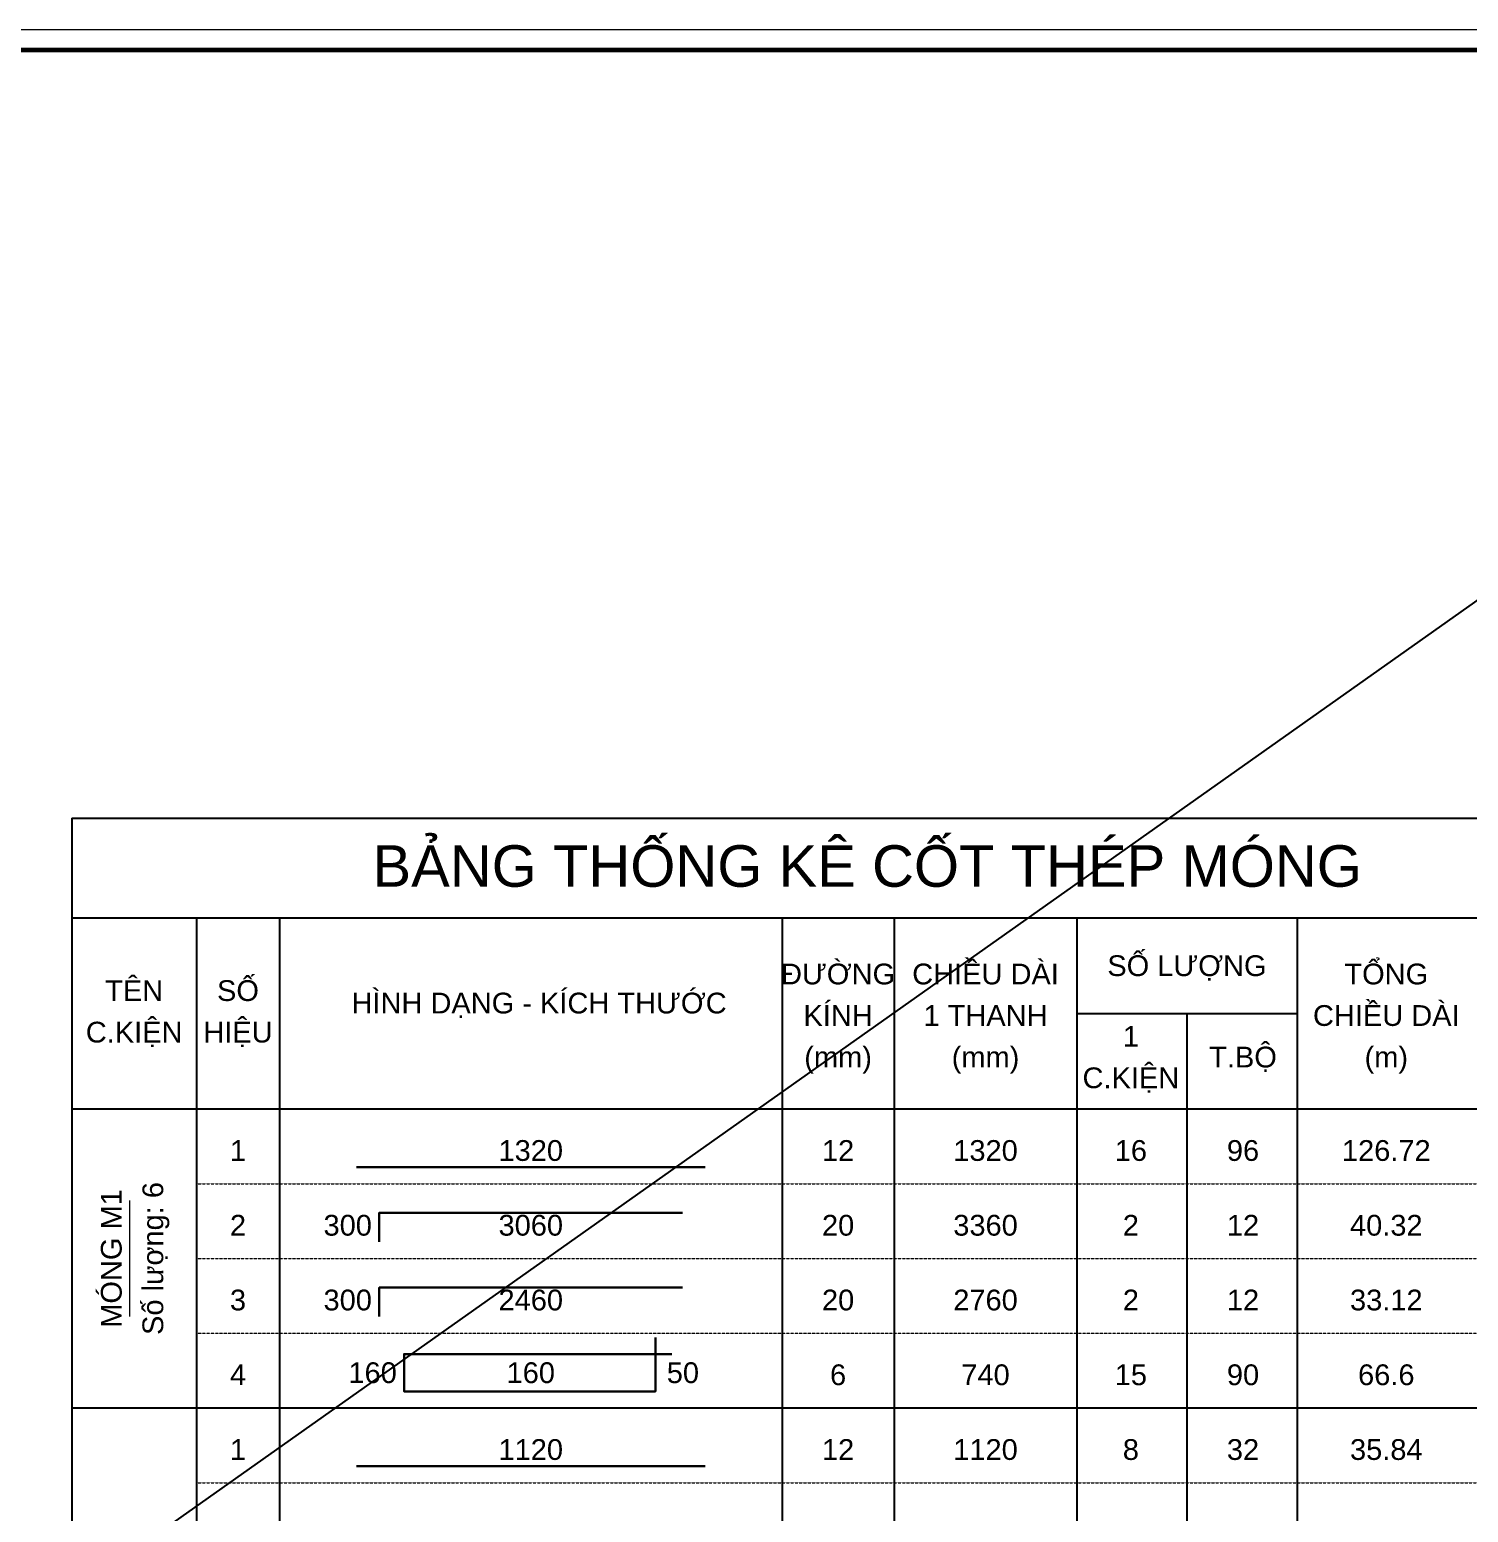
# Model space of a CAD drawing. Header units: millimetres. Extents: x -295047 to 263296, y -724756 to -308748.
# Drawn here: x 178143 to 189599, y -356411 to -344605 of the extents above; entities that cross this region are included whole.
import ezdxf
from ezdxf.enums import TextEntityAlignment as Align

# ---------------------------------------------------------------- set-up
doc = ezdxf.new("R2010")
doc.units = ezdxf.units.MM
doc.header["$MEASUREMENT"] = 0
doc.linetypes.add('HIDDEN', pattern=[0.375, 0.25, -0.125])
doc.layers.get('Defpoints').update_dxf_attribs({"color": 1})
doc.layers.add('KCS_Plotter', color=11, linetype='Continuous', plot=False)
for name, color, linetype, lineweight in [('Khungten_LCDI', 7, 'Continuous', 5), ('LC MANH DUT', 35, 'HIDDEN', 5), ('LC Net dam 1', 30, 'Continuous', 30), ('LC Net thay', 7, 'Continuous', 25), ('LC Text1', 3, 'Continuous', 20)]:
    doc.layers.add(name, color=color, linetype=linetype, lineweight=lineweight)
doc.styles.add('Hoa', font='micross.ttf')
doc.styles.add('Khungten', font='VHAVAN.TTF', dxfattribs={"width": 0.9, "height": 5000})
doc.styles.add('Thuong', font='micross.ttf')
doc.styles.add('Title', font='VHBLACK.TTF', dxfattribs={"width": 0.8})

# ---------------------------------------------------------------- blocks, each defined once
blk = doc.blocks.new('lcdi KC')
at = {"layer": 'Defpoints', "lineweight": 0}
blk.add_lwpolyline([(-1200, -14850), (-1200, 14850), (40800, 14850), (40800, -14850)], close=True, dxfattribs=at)
at = {"layer": 'Khungten_LCDI', "color": 5, "lineweight": 60}
blk.add_lwpolyline([(0, -14650), (0, 14650), (40600, 14650), (40600, -14650)], close=True, dxfattribs=at)
at = {"color": 7, "style": 'Khungten', "width": 0.8}
for tag, p in [('REVISION', (39499, -10746)), ('NGAYHT', (39546, -11609))]:
    blk.add_attdef(tag, text='', height=200, dxfattribs=at).set_placement(p, align=Align.CENTER)
at = {"layer": 'LC Text1', "style": 'Title', "width": 1.485915}
for tag, p, p2 in [('TENBANVE1', (36913, -8886), (40339, -8886)), ('TENBANVE2', (36913, -9562), (40339, -9562))]:
    blk.add_attdef(tag, text='', height=250, dxfattribs=at).set_placement(p, p2, align=Align.FIT)
at = {"layer": 'LC Text1', "style": 'Title', "width": 0.7}
blk.add_attdef('SOBANVE', text='', height=250, dxfattribs=at).set_placement((39562, -13896), align=Align.CENTER)

msp = doc.modelspace()

# ---------------------------------------------------------------- linework, layer by layer
at = {"layer": 'KCS_Plotter', "ltscale": 2}
msp.add_line((162495.8, -368365.3), (196095.8, -344605.3), dxfattribs=at)
at = {"layer": 'LC MANH DUT'}
for p, q in [((179471.5, -353794.2), (191144.5, -353794.2)), ((179471.5, -354389.5), (191144.5, -354389.5)), ((179471.5, -354984.7), (191144.5, -354984.7)), ((179471.5, -355579.9), (191144.5, -355579.9)), ((179471.5, -356175.1), (191144.5, -356175.1))]:
    msp.add_line(p, q, dxfattribs=at)
at = {"layer": 'LC Net dam 1'}
for points in [[(180744.6, -353662), (183522.3, -353662)], [(180926.5, -354257.2), (180926.5, -354025.7), (183340.4, -354025.7)], [(180926.5, -354852.4), (180926.5, -354620.9), (183340.4, -354620.9)], [(183257.8, -355150), (181124.9, -355150), (181124.9, -355447.6), (183125.5, -355447.6), (183125.5, -355017.8)], [(180744.6, -356042.9), (183522.3, -356042.9)]]:
    msp.add_lwpolyline(points, dxfattribs=at)
at = {"layer": 'LC Net thay'}
for p, q in [((178479.4, -350884.2), (191144.5, -350884.2)), ((178479.4, -350884.2), (178479.4, -366161.7)), ((178479.4, -350884.2), (191144.5, -350884.2)), ((178479.4, -351677.9), (191144.5, -351677.9)), ((179471.5, -351677.9), (179471.5, -364508.3)), ((180132.8, -351677.9), (180132.8, -364508.3)), ((184134.1, -351677.9), (184134.1, -364508.3)), ((185026.9, -351677.9), (185026.9, -364508.3)), ((186481.9, -351677.9), (186481.9, -364508.3)), ((188234.5, -351677.9), (188234.5, -364508.3)), ((186481.9, -352438.4), (188234.5, -352438.4)), ((187358.2, -352438.4), (187358.2, -364508.3)), ((178479.4, -353199), (191144.5, -353199)), ((178479.4, -355579.9), (191144.5, -355579.9))]:
    msp.add_line(p, q, dxfattribs=at)
at = {"layer": 'LC Text1'}
msp.add_line((178942.4, -354852.4), (178942.4, -353926.5), dxfattribs=at)

# ---------------------------------------------------------------- block references
at = {"layer": 'LC Net thay', "xscale": 0.8, "yscale": 0.8, "zscale": 0.8}
msp.add_blockref('lcdi KC', (163455.8, -356485.3), dxfattribs=at)

# ---------------------------------------------------------------- texts
at = {"layer": 'LC Text1', "color": 4, "style": 'Hoa'}
msp.add_text('BẢNG THỐNG KÊ CỐT THÉP MÓNG', height=330.681, dxfattribs=at).set_placement((184812, -351429.9), align=Align.CENTER)
at = {"layer": 'LC Text1'}
for s, height, style, p in [('ĐƯỜNG', 165.34, 'Hoa', (184580.5, -352207)), ('CHIỀU DÀI', 165.34, 'Hoa', (185754.4, -352207)), ('SỐ LƯỢNG', 165.34, 'Hoa', (187358.2, -352140.8)), ('TỔNG', 165.34, 'Hoa', (188945.5, -352207)), ('TÊN', 165.34, 'Hoa', (178975.4, -352339.2)), ('SỐ', 165.34, 'Hoa', (179802.2, -352339.2)), ('HÌNH DẠNG - KÍCH THƯỚC', 165.341, 'Hoa', (182199.6, -352438.4)), ('KÍNH', 165.34, 'Hoa', (184580.5, -352537.6)), ('1 THANH', 165.34, 'Hoa', (185754.4, -352537.6)), ('CHIỀU DÀI', 165.34, 'Hoa', (188945.5, -352537.6)), ('C.KIỆN', 165.34, 'Hoa', (178975.4, -352669.9)), ('HIỆU', 165.34, 'Hoa', (179802.2, -352669.9)), ('1', 165.3, 'Hoa', (186911.8, -352703)), ('(mm)', 165.34, 'Thuong', (184580.5, -352868.3)), ('(mm)', 165.34, 'Thuong', (185754.4, -352868.3)), ('T.BỘ', 165.34, 'Hoa', (187804.6, -352868.3)), ('(m)', 165.34, 'Thuong', (188945.5, -352868.3)), ('C.KIỆN', 165.34, 'Hoa', (186911.8, -353033.7))]:
    msp.add_text(s, height=height, dxfattribs=dict(at, style=style)).set_placement(p, align=Align.CENTER)
at = {"layer": 'LC Text1', "style": 'Hoa'}
for s, height, p in [('1', 165.3, (179802.2, -353662)), ('1320', 165.34, (182133.5, -353662)), ('12', 165.34, (184580.5, -353662)), ('1320', 165.34, (185754.4, -353662)), ('16', 165.34, (186911.8, -353662)), ('96', 165.34, (187804.6, -353662)), ('126.72', 165.34, (188945.5, -353662)), ('2', 165.3, (179802.2, -354257.2)), ('3060', 165.34, (182133.5, -354257.2)), ('20', 165.34, (184580.5, -354257.2)), ('3', 165.3, (179802.2, -354852.4)), ('2460', 165.34, (182133.5, -354852.4)), ('20', 165.34, (184580.5, -354852.4)), ('160', 165.34, (182133.5, -355431.1)), ('4', 165.3, (179802.2, -355447.6)), ('6', 165.3, (184580.5, -355447.6)), ('1', 165.3, (179802.2, -356042.9)), ('1120', 165.34, (182133.5, -356042.9)), ('12', 165.34, (184580.5, -356042.9)), ('1120', 165.34, (185754.4, -356042.9)), ('8', 165.3, (186911.8, -356042.9)), ('32', 165.34, (187804.6, -356042.9)), ('35.84', 165.34, (188945.5, -356042.9))]:
    msp.add_text(s, height=height, dxfattribs=at).set_placement(p, align=Align.BOTTOM_CENTER)
for s, height, p in [('Số lượng: 6', 165.341, (179206.9, -354389.5)), ('MÓNG M1', 165.34, (178876.2, -354389.5))]:
    msp.add_text(s, height=height, rotation=90.00021, dxfattribs=at).set_placement(p, align=Align.CENTER)
for s, p in [('300', (180868.6, -354257.2)), ('300', (180868.6, -354852.4)), ('160', (181067, -355431.1))]:
    msp.add_text(s, height=165.34, dxfattribs=at).set_placement(p, align=Align.BOTTOM_RIGHT)
at = {"layer": 'LC Text1', "color": 7, "style": 'Hoa'}
for s, height, p in [('3360', 165.34, (185754.4, -354257.2)), ('2', 165.3, (186911.8, -354257.2)), ('12', 165.34, (187804.6, -354257.2)), ('40.32', 165.34, (188945.5, -354257.2)), ('2760', 165.34, (185754.4, -354852.4)), ('2', 165.3, (186911.8, -354852.4)), ('12', 165.34, (187804.6, -354852.4)), ('33.12', 165.34, (188945.5, -354852.4)), ('740', 165.34, (185754.4, -355447.6)), ('15', 165.34, (186911.8, -355447.6)), ('90', 165.34, (187804.6, -355447.6)), ('66.6', 165.34, (188945.5, -355447.6))]:
    msp.add_text(s, height=height, dxfattribs=at).set_placement(p, align=Align.BOTTOM_CENTER)
at = {"layer": 'LC Text1', "style": 'Hoa'}
msp.add_text('50', height=165.34, dxfattribs=at).set_placement((183216.4, -355431.1), align=Align.BOTTOM_LEFT)

doc.saveas('drawing.dxf')
